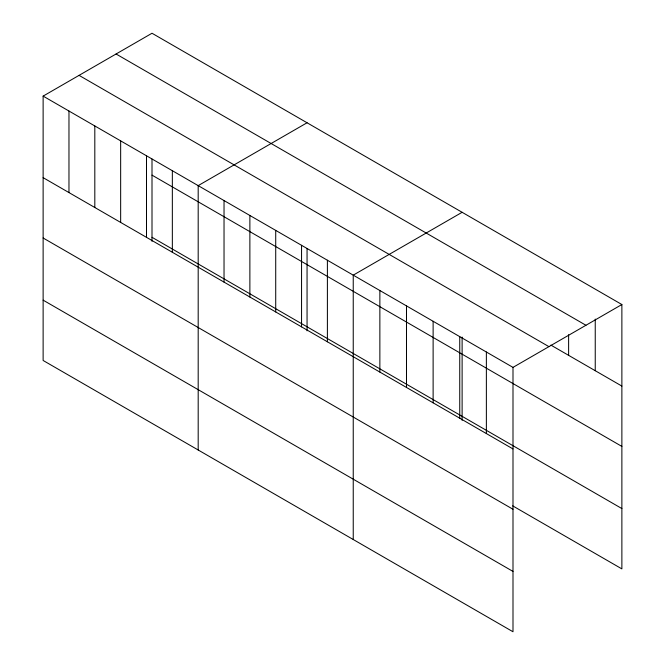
<?xml version="1.0" encoding="UTF-8"?>
<svg xmlns="http://www.w3.org/2000/svg" width="665" height="665" viewBox="0 0 665 665"><rect width="100%" height="100%" fill="white"/><g stroke="black" fill="none" stroke-linecap="round" stroke-linejoin="round"><path stroke-width="1" d="M43.125 96.109L512.998 367.388L512.998 631.75L43.125 360.472L43.125 96.109L152.002 33.25L621.875 304.528L621.875 568.891L512.707 505.865M307.055 122.767L198.187 185.626L198.187 449.997M462.117 212.293L353.24 275.152L353.24 539.514M512.998 367.388L621.875 304.528M116.076 53.99L585.94 325.268M550.869 345.093L621.875 386.082M79.06 75.361L548.924 346.64M152.002 175.136L621.875 446.414M152.002 237.289L621.875 508.567M43.125 177.663L512.998 448.942M43.125 237.995L512.998 509.265M43.125 300.148L512.998 571.426M595.242 319.092L595.242 370.713M568.617 334.695L568.617 355.343M486.373 352.009L486.373 433.572M462.117 337.08L462.117 420.355M459.748 336.64L459.748 418.194M433.123 321.27L433.123 402.824M406.498 305.892L406.498 387.454M379.865 290.522L379.865 372.076M327.396 260.231L327.396 341.785M307.055 248.569L307.055 330.829M301.553 245.31L301.553 326.864M275.717 230.389L275.717 311.943M249.874 215.468L249.874 297.031M224.03 200.547L224.03 282.11M172.343 170.706L172.343 252.268M152.002 159.051L152.002 241.312M146.5 155.785L146.5 237.347M120.656 140.872L120.656 222.426M94.812 125.951L94.812 207.505M68.969 111.03L68.969 192.584"/></g></svg>
